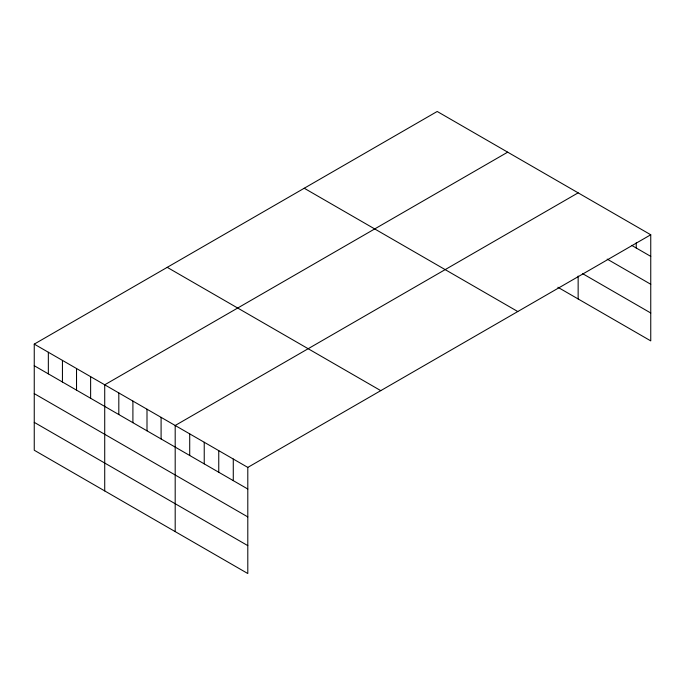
<?xml version="1.0" encoding="UTF-8"?>
<svg xmlns="http://www.w3.org/2000/svg" width="685" height="685" viewBox="0 0 685 685"><rect width="100%" height="100%" fill="white"/><g stroke="black" fill="none" stroke-linecap="round" stroke-linejoin="round"><path stroke-width="1.03" d="M34.25 344.118L247.799 467.41L247.799 573.525L34.25 450.233L34.25 344.118L437.201 111.475L650.75 234.767L650.75 340.882L557.881 287.263M507.679 152.164L104.719 384.807L104.719 490.922M578.149 192.845L175.189 425.488L175.189 531.603M247.799 467.41L650.75 234.767M631.69 245.376L650.75 256.378M607.184 259.11L650.75 284.266M582.687 273.692L650.75 312.994M304.234 188.247L517.774 311.538M167.226 267.347L380.766 390.638M34.25 365.73L247.799 489.022M34.25 393.618L247.799 516.91M34.25 422.354L247.799 545.637M636.228 242.85L636.228 247.996M578.149 276.055L578.149 298.96M233.277 459.027L233.277 480.639M218.755 450.644L218.755 472.256M204.233 442.253L204.233 463.873M189.711 433.87L189.711 455.482M161.095 417.353L161.095 438.965M147.001 409.219L147.001 430.831M132.907 401.076L132.907 422.688M118.813 392.942L118.813 414.553M90.626 376.664L90.626 398.276M76.532 368.53L76.532 390.142M62.438 360.396L62.438 382.007M48.344 352.253L48.344 373.864"/></g></svg>
